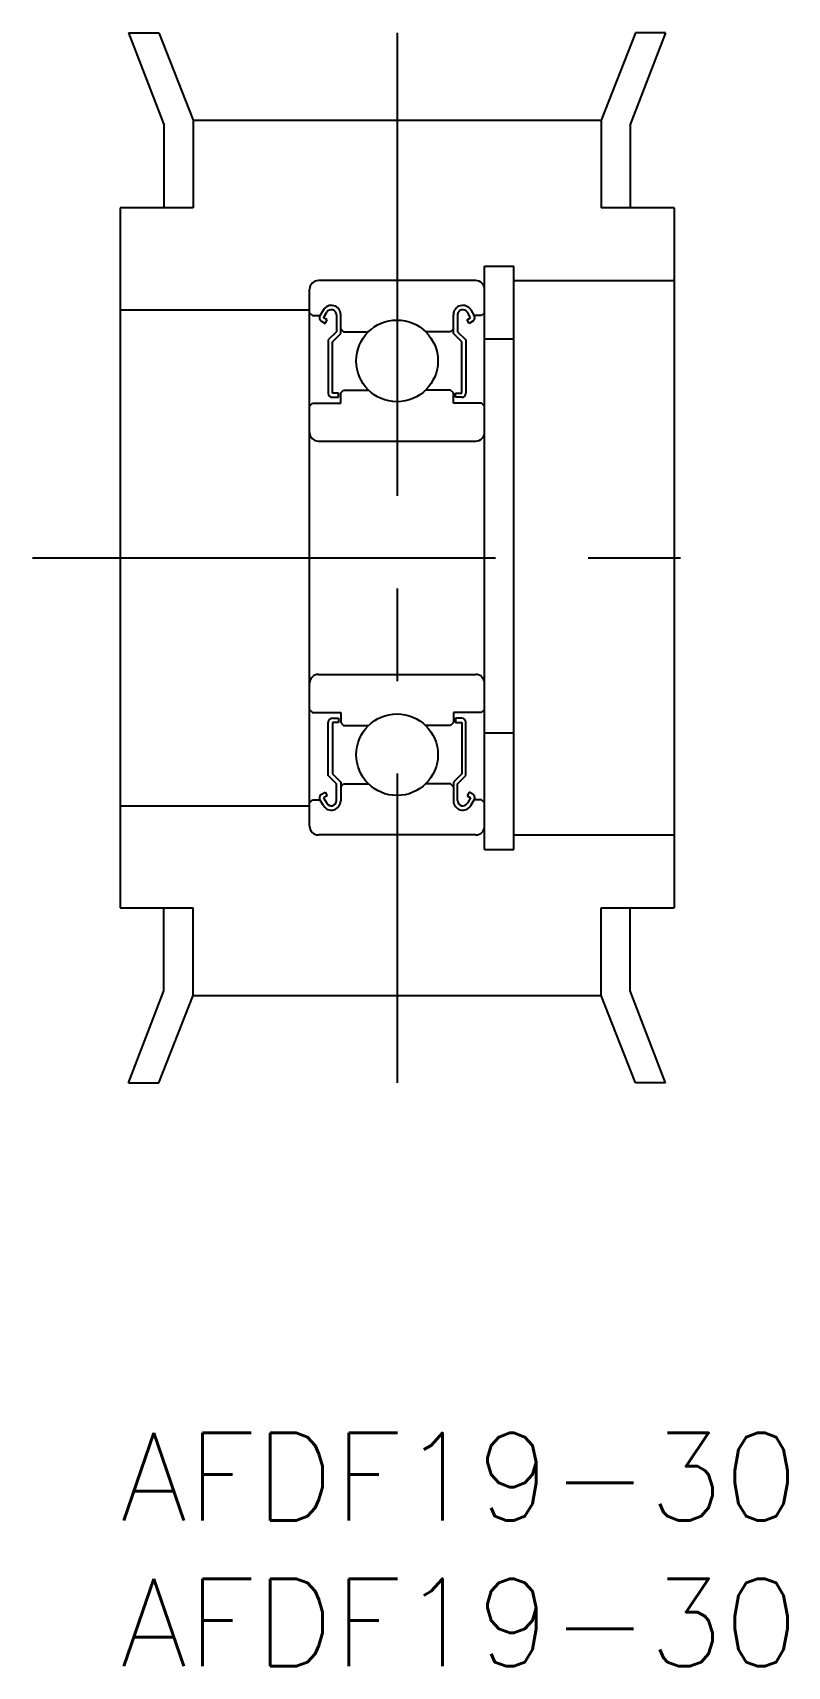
# Model space of a CAD drawing. Extents: x -3 to 22.9, y -8 to 48.
import ezdxf
from ezdxf.enums import TextEntityAlignment as Align

# ---------------------------------------------------------------- set-up
doc = ezdxf.new("R2010")
doc.units = 0
doc.header["$LTSCALE"] = 0.5
doc.linetypes.add('CENTER', pattern=[50.8, 31.75, -6.35, 6.35, -6.35])
doc.layers.get('0').update_dxf_attribs({"linetype": 'CONTINUOUS'})
doc.layers.add('CENTER', color=1, linetype='CENTER')
doc.styles.get("Standard").update_dxf_attribs({"font": 'txt.shx', "height": 3, "bigfont": 'bigfont.shx'})

msp = doc.modelspace()

# ---------------------------------------------------------------- linework, layer by layer
at = {"color": 7, "linetype": 'CONTINUOUS'}
for p, q in [((0.289, 48), (1.5, 44.848)), ((0.289, 48), (1.325, 48)), ((1.325, 48), (2.5, 45)), ((17.675, 48), (16.5, 45)), ((18.711, 48), (17.5, 44.848)), ((18.711, 48), (17.675, 48)), ((1.5, 44.848), (1.5, 42)), ((2.5, 45), (16.5, 45)), ((2.5, 45), (2.5, 42)), ((16.5, 45), (16.5, 42)), ((17.5, 44.848), (17.5, 42)), ((0, 42), (0, 18)), ((2.5, 42), (0, 42)), ((19, 42), (16.5, 42)), ((19, 42), (19, 18)), ((12.5, 40), (13.5, 40)), ((12.5, 20), (12.5, 40)), ((13.5, 20), (13.5, 40)), ((6.5, 20.8), (6.5, 39.2)), ((12.2, 39.5), (6.8, 39.5)), ((13.5, 39.5), (19, 39.5)), ((0, 38.5), (6.5, 38.5)), ((6.5, 38.4), (6.6, 38.3)), ((6.6, 38.3), (6.856, 38.3)), ((6.971, 38.496), (6.855, 38.299)), ((6.906, 38.107), (7.031, 38.035)), ((6.979, 38.229), (7.09, 38.416)), ((7.102, 38.158), (6.979, 38.229)), ((7.031, 38.035), (7.102, 38.158)), ((7.424, 38.324), (7.424, 37.75)), ((7.567, 37.691), (7.567, 38.333)), ((11.433, 37.691), (11.433, 38.333)), ((11.576, 38.324), (11.576, 37.75)), ((11.898, 38.158), (12.021, 38.229)), ((11.969, 38.035), (11.898, 38.158)), ((12.021, 38.229), (11.91, 38.416)), ((12.094, 38.107), (11.969, 38.035)), ((12.029, 38.496), (12.145, 38.299)), ((12.4, 38.3), (12.144, 38.3)), ((12.5, 38.4), (12.4, 38.3)), ((7.424, 37.75), (7.14, 37.466)), ((7.282, 37.407), (7.567, 37.691)), ((7.567, 37.85), (7.667, 37.75)), ((7.667, 37.75), (8.52, 37.75)), ((11.333, 37.75), (10.48, 37.75)), ((11.433, 37.85), (11.333, 37.75)), ((11.718, 37.407), (11.433, 37.691)), ((11.576, 37.75), (11.86, 37.466)), ((7.14, 37.466), (7.14, 35.64)), ((7.282, 35.642), (7.282, 37.407)), ((11.718, 35.642), (11.718, 37.407)), ((11.86, 37.466), (11.86, 35.64)), ((12.5, 37.5), (13.5, 37.5)), ((6.5, 35.2), (6.6, 35.3)), ((6.6, 35.3), (7.567, 35.3)), ((7.28, 35.5), (7.496, 35.5)), ((7.496, 35.642), (7.282, 35.642)), ((7.496, 35.5), (7.496, 35.642)), ((7.567, 35.65), (7.667, 35.75)), ((7.567, 35.3), (7.567, 35.65)), ((7.667, 35.75), (8.52, 35.75)), ((11.333, 35.75), (10.48, 35.75)), ((11.433, 35.65), (11.333, 35.75)), ((11.433, 35.3), (11.433, 35.65)), ((12.4, 35.3), (11.433, 35.3)), ((11.504, 35.5), (11.504, 35.642)), ((11.504, 35.642), (11.718, 35.642)), ((11.72, 35.5), (11.504, 35.5)), ((12.5, 35.2), (12.4, 35.3)), ((6.8, 34), (12.2, 34)), ((6.8, 26), (12.2, 26)), ((6.5, 24.8), (6.6, 24.7)), ((6.6, 24.7), (7.567, 24.7)), ((7.567, 24.7), (7.567, 24.35)), ((12.4, 24.7), (11.433, 24.7)), ((11.433, 24.7), (11.433, 24.35)), ((12.5, 24.8), (12.4, 24.7)), ((7.14, 22.534), (7.14, 24.36)), ((7.28, 24.5), (7.496, 24.5)), ((7.496, 24.358), (7.282, 24.358)), ((7.282, 24.358), (7.282, 22.593)), ((7.496, 24.5), (7.496, 24.358)), ((7.567, 24.35), (7.667, 24.25)), ((7.667, 24.25), (8.52, 24.25)), ((11.333, 24.25), (10.48, 24.25)), ((11.433, 24.35), (11.333, 24.25)), ((11.72, 24.5), (11.504, 24.5)), ((11.504, 24.5), (11.504, 24.358)), ((11.504, 24.358), (11.718, 24.358)), ((11.718, 24.358), (11.718, 22.593)), ((11.86, 22.534), (11.86, 24.36)), ((12.5, 24), (13.5, 24)), ((7.424, 22.25), (7.14, 22.534)), ((7.282, 22.593), (7.567, 22.309)), ((11.718, 22.593), (11.433, 22.309)), ((11.576, 22.25), (11.86, 22.534)), ((6.906, 21.893), (7.031, 21.965)), ((7.102, 21.842), (6.979, 21.771)), ((7.031, 21.965), (7.102, 21.842)), ((7.424, 21.676), (7.424, 22.25)), ((7.567, 22.309), (7.567, 21.667)), ((7.567, 22.15), (7.667, 22.25)), ((7.667, 22.25), (8.52, 22.25)), ((11.333, 22.25), (10.48, 22.25)), ((11.433, 22.15), (11.333, 22.25)), ((11.433, 22.309), (11.433, 21.667)), ((11.576, 21.676), (11.576, 22.25)), ((11.969, 21.965), (11.898, 21.842)), ((11.898, 21.842), (12.021, 21.771)), ((12.094, 21.893), (11.969, 21.965)), ((0, 21.5), (6.5, 21.5)), ((6.5, 21.6), (6.6, 21.7)), ((6.6, 21.7), (6.856, 21.7)), ((6.971, 21.504), (6.855, 21.701)), ((6.979, 21.771), (7.09, 21.584)), ((12.021, 21.771), (11.91, 21.584)), ((12.029, 21.504), (12.145, 21.701)), ((12.4, 21.7), (12.144, 21.7)), ((12.5, 21.6), (12.4, 21.7)), ((12.2, 20.5), (6.8, 20.5)), ((13.5, 20.5), (19, 20.5)), ((12.5, 20), (13.5, 20)), ((0, 18), (2.5, 18)), ((1.5, 15.152), (1.5, 18)), ((2.5, 15), (2.5, 18)), ((16.5, 15), (16.5, 18)), ((16.5, 18), (19, 18)), ((17.5, 15.152), (17.5, 18)), ((0.289, 12), (1.5, 15.152)), ((18.711, 12), (17.5, 15.152)), ((1.325, 12), (2.5, 15)), ((2.5, 15), (16.5, 15)), ((17.675, 12), (16.5, 15)), ((0.289, 12), (1.325, 12)), ((18.711, 12), (17.675, 12))]:
    msp.add_line(p, q, dxfattribs=at)
for centre in [(9.5, 36.75), (9.5, 23.25)]:
    msp.add_circle(centre, 1.4, dxfattribs=at)
for centre, radius, start, end in [((6.8, 39.2), 0.3, 90, 180), ((12.2, 39.2), 0.3, 0, 90), ((7.247, 38.333), 0.32, 0, 149.3816), ((11.753, 38.333), 0.32, 30.6184, 180), ((6.976, 38.228), 0.14, 149.3816, 239.9973), ((7.244, 38.324), 0.18, 0, 149.3791), ((11.756, 38.324), 0.18, 30.6209, 180), ((12.024, 38.228), 0.14, 300.0027, 30.6184), ((7.28, 35.64), 0.14, 180, 270), ((11.72, 35.64), 0.14, 270, 0), ((6.8, 34.3), 0.3, 180, 270), ((12.2, 34.3), 0.3, 270, 0), ((6.8, 25.7), 0.3, 90, 180), ((12.2, 25.7), 0.3, 0, 90), ((7.28, 24.36), 0.14, 90, 180), ((11.72, 24.36), 0.14, 0, 90), ((6.976, 21.772), 0.14, 120.0027, 210.6184), ((12.024, 21.772), 0.14, 329.3816, 59.9973), ((7.247, 21.667), 0.32, 210.6184, 0), ((7.244, 21.676), 0.18, 210.6209, 0), ((11.753, 21.667), 0.32, 180, 329.3816), ((11.756, 21.676), 0.18, 180, 329.3791), ((6.8, 20.8), 0.3, 180, 270), ((12.2, 20.8), 0.3, 270, 0)]:
    msp.add_arc(centre, radius, start, end, dxfattribs=at)
at = {"layer": 'CENTER', "color": 1, "linetype": 'CENTER'}
for p, q in [((9.5, 48), (9.5, 12)), ((-3, 30), (22, 30))]:
    msp.add_line(p, q, dxfattribs=at)

# ---------------------------------------------------------------- texts
at = {"color": 7, "linetype": 'CONTINUOUS'}
for p in [(0, 0), (0, -5)]:
    msp.add_text('AFDF19-30', height=3, dxfattribs=at).set_placement(p, align=Align.TOP_LEFT)

doc.saveas('drawing.dxf')
